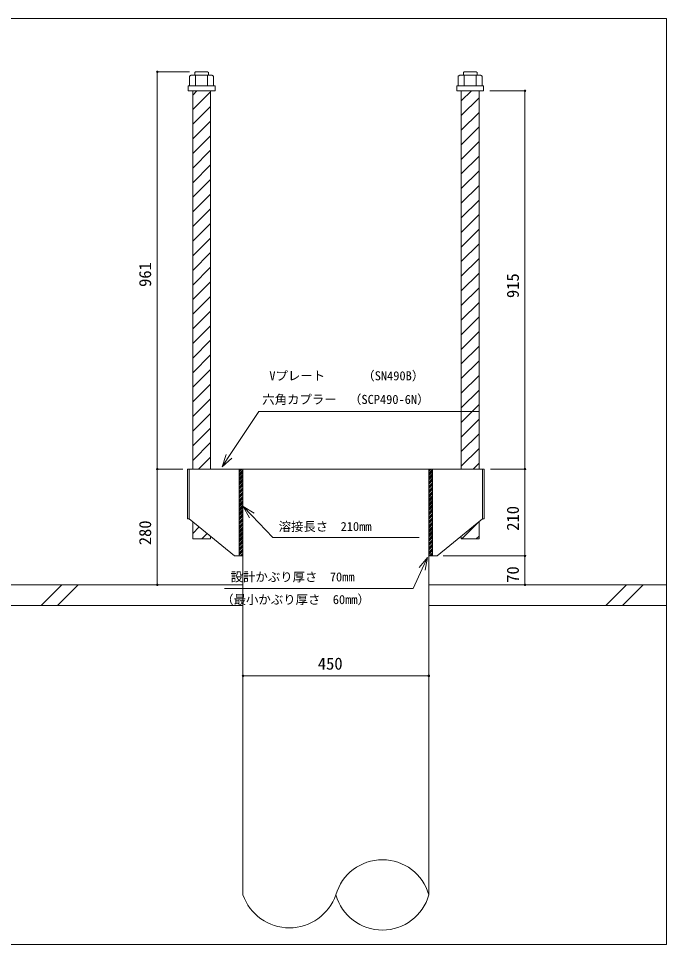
# Model space of a CAD drawing. Units: millimetres, scale not verified. Extents: x -10118 to 10118, y -9578 to 9578.
# Drawn here: x 1950 to 3518, y -7238 to -4998 of the extents above; entities that cross this region are included whole.
import ezdxf
from ezdxf.enums import TextEntityAlignment as Align

# ---------------------------------------------------------------- set-up
doc = ezdxf.new("R2010")
doc.units = ezdxf.units.MM
doc.header["$LTSCALE"] = 2
for name, color, linetype, lineweight in [('0-1_01_KUI', 5, 'Continuous', 18), ('0-4_09_SUNPO', 3, 'Continuous', 18), ('0-6_02_KANAMONO', 6, 'Continuous', 18), ('0-7_10_WAKU', 4, 'Continuous', 18), ('0-9_03_ANCHOR', 2, 'Continuous', 18)]:
    doc.layers.add(name, color=color, linetype=linetype, lineweight=lineweight)
doc.styles.add('ＭＳ ゴシック', font='')
doc.styles.get('ＭＳ ゴシック').set_extended_font_data('MS Gothic')

msp = doc.modelspace()

# ---------------------------------------------------------------- linework, layer by layer
at = {"layer": '0-1_01_KUI'}
for p, q in [((2492.673, -6087.673), (2942.673, -6087.673)), ((2492.673, -6087.673), (2492.673, -7117.673)), ((2942.673, -6087.673), (2942.673, -7117.673))]:
    msp.add_line(p, q, dxfattribs=at)
at = {"layer": '0-1_01_KUI', "color": 2}
for p, q in [((1917.673, -6367.673), (2492.673, -6367.673)), ((3517.673, -6367.673), (2942.673, -6367.673)), ((1917.673, -6417.673), (2492.673, -6417.673)), ((3517.673, -6417.673), (2942.673, -6417.673))]:
    msp.add_line(p, q, dxfattribs=at)
at = {"layer": '0-1_01_KUI', "color": 4}
for p, q in [((2054.227, -6367.673), (2004.227, -6417.673)), ((2094.384, -6367.673), (2044.384, -6417.673)), ((3420.722, -6367.673), (3370.722, -6417.673)), ((3460.879, -6367.673), (3410.88, -6417.673))]:
    msp.add_line(p, q, dxfattribs=at)
at = {"layer": '0-1_01_KUI'}
for centre, radius, start, end in [((2830.173, -7149.615), 116.947, 15.85079, 164.14924), ((2605.173, -7078.221), 119.217, 199.32489, 340.67515), ((2830.173, -7085.731), 116.947, 195.85076, 344.14921)]:
    msp.add_arc(centre, radius, start, end, dxfattribs=at)
at = {"layer": '0-4_09_SUNPO'}
for p, q in [((2363.044, -5126.673), (2285.404, -5126.673)), ((2285.404, -6087.673), (2285.404, -5126.673)), ((3090.173, -5172.673), (3175.211, -5172.673)), ((3175.211, -6087.673), (3175.211, -5172.673)), ((2442.19, -6081.961), (2458.799, -6056.978)), ((2347.673, -6087.673), (2285.404, -6087.673)), ((2343.61, -6087.673), (2285.404, -6087.673)), ((2285.404, -6367.673), (2285.404, -6087.673)), ((3091.737, -6087.673), (3175.211, -6087.673)), ((3091.737, -6087.673), (3175.211, -6087.673)), ((3175.211, -6297.673), (3175.211, -6087.673)), ((2493.49, -6178.461), (2514.178, -6200.186)), ((2939.174, -6301.378), (2926.716, -6328.669)), ((2977.673, -6297.673), (3175.211, -6297.673)), ((2977.673, -6297.673), (3175.211, -6297.673)), ((3175.211, -6367.673), (3175.211, -6297.673)), ((2477.673, -6367.673), (2285.404, -6367.673)), ((2957.673, -6367.673), (3175.211, -6367.673)), ((2492.673, -6572.673), (2492.673, -6587.673)), ((2942.673, -6572.673), (2942.673, -6587.673)), ((2942.673, -6587.673), (2492.673, -6587.673))]:
    msp.add_line(p, q, dxfattribs=at)
for points in [[(2458.799, -6056.978), (2531.214, -5948.056), (3065.485, -5948.056)], [(2465.493, -6061.429), (2442.19, -6081.961), (2452.105, -6052.528)], [(2508.357, -6205.73), (2493.49, -6178.461), (2519.999, -6194.643)], [(2514.178, -6200.186), (2564.815, -6253.362), (2919.254, -6253.362)], [(2919.403, -6325.331), (2939.174, -6301.378), (2934.029, -6332.007)], [(2926.716, -6328.669), (2904.983, -6376.279), (2448.091, -6376.279)]]:
    msp.add_lwpolyline(points, dxfattribs=at)
for centre, start, end in [((2285.404, -5126.673), 90, 270), ((2285.404, -5126.673), 270, 90), ((3175.211, -5172.673), 90, 270), ((3175.211, -5172.673), 270, 90), ((2285.404, -6087.673), 90, 270), ((2285.404, -6087.673), 90, 270), ((2285.404, -6087.673), 270, 90), ((2285.404, -6087.673), 270, 90), ((3175.211, -6087.673), 90, 270), ((3175.211, -6087.673), 90, 270), ((3175.211, -6087.673), 270, 90), ((3175.211, -6087.673), 270, 90), ((3175.211, -6297.673), 90, 270), ((3175.211, -6297.673), 90, 270), ((3175.211, -6297.673), 270, 90), ((3175.211, -6297.673), 270, 90), ((2285.404, -6367.673), 90, 270), ((2285.404, -6367.673), 270, 90), ((3175.211, -6367.673), 90, 270), ((3175.211, -6367.673), 270, 90), ((2492.673, -6587.673), 0, 180), ((2492.673, -6587.673), 180, 0), ((2942.673, -6587.673), 0, 180), ((2942.673, -6587.673), 180, 0)]:
    msp.add_arc(centre, 1.875, start, end, dxfattribs=at)
at = {"layer": '0-6_02_KANAMONO'}
for p, q in [((2358.61, -6087.673), (2362.673, -6087.673)), ((2358.61, -6087.673), (2358.61, -6207.673)), ((2362.673, -6087.673), (2492.673, -6087.673)), ((2362.673, -6087.673), (2362.673, -6207.673)), ((2483.673, -6088.609), (2484.609, -6087.673)), ((2483.673, -6090.377), (2486.377, -6087.673)), ((2483.673, -6092.144), (2488.145, -6087.673)), ((2483.673, -6093.912), (2489.912, -6087.673)), ((2483.673, -6099.216), (2492.673, -6090.216)), ((2483.673, -6100.983), (2492.673, -6091.983)), ((2492.673, -6087.673), (2492.673, -6267.673)), ((2492.673, -6087.673), (2492.673, -6267.673)), ((3072.673, -6087.673), (2942.673, -6087.673)), ((2942.673, -6087.673), (2942.673, -6267.673)), ((2942.673, -6087.673), (2942.673, -6267.673)), ((2942.673, -6088.844), (2943.844, -6087.673)), ((2942.673, -6090.611), (2945.612, -6087.673)), ((2942.673, -6092.379), (2947.379, -6087.673)), ((2942.673, -6097.683), (2951.673, -6088.683)), ((2942.673, -6099.45), (2951.673, -6090.45)), ((2942.673, -6101.218), (2951.673, -6092.218)), ((3076.737, -6087.673), (3072.673, -6087.673)), ((3072.673, -6087.673), (3072.673, -6207.673)), ((3076.737, -6087.673), (3076.737, -6207.673)), ((2483.673, -6102.751), (2492.673, -6093.751)), ((2483.673, -6104.519), (2492.673, -6095.519)), ((2483.673, -6109.822), (2492.673, -6100.822)), ((2483.673, -6111.59), (2492.673, -6102.59)), ((2483.673, -6113.358), (2492.673, -6104.358)), ((2483.673, -6115.125), (2492.673, -6106.125)), ((2483.673, -6120.429), (2492.673, -6111.429)), ((2483.673, -6122.197), (2492.673, -6113.197)), ((2483.673, -6123.964), (2492.673, -6114.964)), ((2942.673, -6102.986), (2951.673, -6093.986)), ((2942.673, -6108.289), (2951.673, -6099.289)), ((2942.673, -6110.057), (2951.673, -6101.057)), ((2942.673, -6111.825), (2951.673, -6102.825)), ((2942.673, -6113.592), (2951.673, -6104.592)), ((2942.673, -6118.896), (2951.673, -6109.896)), ((2942.673, -6120.663), (2951.673, -6111.663)), ((2942.673, -6122.431), (2951.673, -6113.431)), ((2942.673, -6124.199), (2951.673, -6115.199)), ((2483.673, -6125.732), (2492.673, -6116.732)), ((2483.673, -6131.035), (2492.673, -6122.035)), ((2483.673, -6132.803), (2492.673, -6123.803)), ((2483.673, -6134.571), (2492.673, -6125.571)), ((2483.673, -6136.339), (2492.673, -6127.339)), ((2483.673, -6141.642), (2492.673, -6132.642)), ((2483.673, -6143.41), (2492.673, -6134.41)), ((2483.673, -6145.177), (2492.673, -6136.177)), ((2942.673, -6129.502), (2951.673, -6120.502)), ((2942.673, -6131.27), (2951.673, -6122.27)), ((2942.673, -6133.038), (2951.673, -6124.038)), ((2942.673, -6134.806), (2951.673, -6125.806)), ((2942.673, -6140.109), (2951.673, -6131.109)), ((2942.673, -6141.877), (2951.673, -6132.877)), ((2942.673, -6143.644), (2951.673, -6134.644)), ((2942.673, -6145.412), (2951.673, -6136.412)), ((2483.673, -6146.945), (2492.673, -6137.945)), ((2483.673, -6152.249), (2492.673, -6143.249)), ((2483.673, -6154.016), (2492.673, -6145.016)), ((2483.673, -6155.784), (2492.673, -6146.784)), ((2483.673, -6157.552), (2492.673, -6148.552)), ((2483.673, -6162.855), (2492.673, -6153.855)), ((2483.673, -6164.623), (2492.673, -6155.623)), ((2483.673, -6166.391), (2492.673, -6157.391)), ((2483.673, -6168.158), (2492.673, -6159.158)), ((2942.673, -6150.716), (2951.673, -6141.716)), ((2942.673, -6152.483), (2951.673, -6143.483)), ((2942.673, -6154.251), (2951.673, -6145.251)), ((2942.673, -6156.019), (2951.673, -6147.019)), ((2942.673, -6161.322), (2951.673, -6152.322)), ((2942.673, -6163.09), (2951.673, -6154.09)), ((2942.673, -6164.858), (2951.673, -6155.858)), ((2942.673, -6166.625), (2951.673, -6157.625)), ((2483.673, -6173.462), (2492.673, -6164.462)), ((2483.673, -6175.23), (2492.673, -6166.23)), ((2483.673, -6176.997), (2492.673, -6167.997)), ((2483.673, -6178.765), (2492.673, -6169.765)), ((2483.673, -6184.068), (2492.673, -6175.068)), ((2483.673, -6185.836), (2492.673, -6176.836)), ((2483.673, -6187.604), (2492.673, -6178.604)), ((2483.673, -6189.372), (2492.673, -6180.372)), ((2942.673, -6171.929), (2951.673, -6162.929)), ((2942.673, -6173.696), (2951.673, -6164.696)), ((2942.673, -6175.464), (2951.673, -6166.464)), ((2942.673, -6177.232), (2951.673, -6168.232)), ((2942.673, -6182.535), (2951.673, -6173.535)), ((2942.673, -6184.303), (2951.673, -6175.303)), ((2942.673, -6186.071), (2951.673, -6177.071)), ((2942.673, -6187.839), (2951.673, -6178.839)), ((2483.673, -6194.675), (2492.673, -6185.675)), ((2483.673, -6196.443), (2492.673, -6187.443)), ((2483.673, -6198.21), (2492.673, -6189.21)), ((2483.673, -6199.978), (2492.673, -6190.978)), ((2483.673, -6205.282), (2492.673, -6196.282)), ((2483.673, -6207.049), (2492.673, -6198.049)), ((2483.673, -6208.817), (2492.673, -6199.817)), ((2483.673, -6210.585), (2492.673, -6201.585)), ((2942.673, -6193.142), (2951.673, -6184.142)), ((2942.673, -6194.91), (2951.673, -6185.91)), ((2942.673, -6196.677), (2951.673, -6187.677)), ((2942.673, -6198.445), (2951.673, -6189.445)), ((2942.673, -6203.749), (2951.673, -6194.749)), ((2942.673, -6205.516), (2951.673, -6196.516)), ((2942.673, -6207.284), (2951.673, -6198.284)), ((2942.673, -6209.052), (2951.673, -6200.052)), ((2362.673, -6207.673), (2358.61, -6207.673)), ((2472.673, -6297.673), (2362.673, -6207.673)), ((2483.673, -6215.888), (2492.673, -6206.888)), ((2483.673, -6217.656), (2492.673, -6208.656)), ((2483.673, -6219.424), (2492.673, -6210.424)), ((2483.673, -6221.191), (2492.673, -6212.191)), ((2483.673, -6226.495), (2492.673, -6217.495)), ((2483.673, -6228.263), (2492.673, -6219.263)), ((2483.673, -6230.03), (2492.673, -6221.03)), ((2483.673, -6231.798), (2492.673, -6222.798)), ((2942.673, -6214.355), (2951.673, -6205.355)), ((2942.673, -6216.123), (2951.673, -6207.123)), ((2942.673, -6217.891), (2951.673, -6208.891)), ((2942.673, -6219.658), (2951.673, -6210.658)), ((2942.673, -6224.962), (2951.673, -6215.962)), ((2942.673, -6226.729), (2951.673, -6217.729)), ((2942.673, -6228.497), (2951.673, -6219.497)), ((2942.673, -6230.265), (2951.673, -6221.265)), ((2942.673, -6235.568), (2951.673, -6226.568)), ((2962.673, -6297.673), (3072.673, -6207.673)), ((3072.673, -6207.673), (3076.737, -6207.673)), ((2483.673, -6237.101), (2492.673, -6228.101)), ((2483.673, -6238.869), (2492.673, -6229.869)), ((2483.673, -6240.637), (2492.673, -6231.637)), ((2483.673, -6242.405), (2492.673, -6233.405)), ((2483.673, -6247.708), (2492.673, -6238.708)), ((2483.673, -6249.476), (2492.673, -6240.476)), ((2483.673, -6251.243), (2492.673, -6242.243)), ((2483.673, -6253.011), (2492.673, -6244.011)), ((2483.673, -6258.315), (2492.673, -6249.315)), ((2942.673, -6237.336), (2951.673, -6228.336)), ((2942.673, -6239.104), (2951.673, -6230.104)), ((2942.673, -6240.872), (2951.673, -6231.872)), ((2942.673, -6246.175), (2951.673, -6237.175)), ((2942.673, -6247.943), (2951.673, -6238.943)), ((2942.673, -6249.71), (2951.673, -6240.71)), ((2942.673, -6251.478), (2951.673, -6242.478)), ((2942.673, -6256.782), (2951.673, -6247.782)), ((2942.673, -6258.549), (2951.673, -6249.549)), ((2483.673, -6260.082), (2492.673, -6251.082)), ((2483.673, -6261.85), (2492.673, -6252.85)), ((2483.673, -6263.618), (2492.673, -6254.618)), ((2483.673, -6268.921), (2492.673, -6259.921)), ((2483.673, -6270.689), (2492.673, -6261.689)), ((2483.673, -6272.457), (2492.673, -6263.457)), ((2483.673, -6274.224), (2492.673, -6265.224)), ((2483.673, -6279.528), (2492.673, -6270.528)), ((2942.673, -6260.317), (2951.673, -6251.317)), ((2942.673, -6262.085), (2951.673, -6253.085)), ((2942.673, -6267.388), (2951.673, -6258.388)), ((2942.673, -6269.156), (2951.673, -6260.156)), ((2942.673, -6270.924), (2951.673, -6261.924)), ((2942.673, -6272.691), (2951.673, -6263.691)), ((2942.673, -6277.995), (2951.673, -6268.995)), ((2942.673, -6279.763), (2951.673, -6270.763)), ((2483.673, -6281.296), (2492.673, -6272.296)), ((2483.673, -6283.063), (2492.673, -6274.063)), ((2483.673, -6284.831), (2492.673, -6275.831)), ((2483.673, -6290.134), (2492.673, -6281.134)), ((2483.673, -6291.902), (2492.673, -6282.902)), ((2483.673, -6293.67), (2492.673, -6284.67)), ((2483.673, -6295.438), (2492.673, -6286.438)), ((2486.741, -6297.673), (2492.673, -6291.741)), ((2488.509, -6297.673), (2492.673, -6293.509)), ((2942.673, -6281.53), (2951.673, -6272.53)), ((2942.673, -6283.298), (2951.673, -6274.298)), ((2942.673, -6288.601), (2951.673, -6279.601)), ((2942.673, -6290.369), (2951.673, -6281.369)), ((2942.673, -6292.137), (2951.673, -6283.137)), ((2942.673, -6293.905), (2951.673, -6284.905)), ((2944.208, -6297.673), (2951.673, -6290.208)), ((2945.976, -6297.673), (2951.673, -6291.976)), ((2947.744, -6297.673), (2951.673, -6293.743)), ((2492.673, -6297.673), (2472.673, -6297.673)), ((2490.277, -6297.673), (2492.673, -6295.276)), ((2492.044, -6297.673), (2492.673, -6297.044)), ((2942.673, -6297.673), (2962.673, -6297.673)), ((2949.511, -6297.673), (2951.673, -6295.511))]:
    msp.add_line(p, q, dxfattribs=at)
for points in [[(2483.673, -6087.673), (2492.673, -6087.673), (2492.673, -6297.673), (2483.673, -6297.673)], [(2942.673, -6087.673), (2951.673, -6087.673), (2951.673, -6297.673), (2942.673, -6297.673)]]:
    msp.add_lwpolyline(points, close=True, dxfattribs=at)
at = {"layer": '0-7_10_WAKU'}
for p, q in [((3517.673, -4997.673), (317.673, -4997.673)), ((3517.673, -4997.673), (3517.673, -7237.673)), ((3517.673, -7237.673), (317.673, -7237.673))]:
    msp.add_line(p, q, dxfattribs=at)
at = {"layer": '0-9_03_ANCHOR'}
for p, q in [((2378.044, -5126.673), (2376.173, -5128.544)), ((2376.173, -5128.544), (2376.173, -5134.673)), ((2407.302, -5126.673), (2378.044, -5126.673)), ((3028.044, -5126.673), (3026.173, -5128.544)), ((3026.173, -5128.544), (3026.173, -5134.673)), ((3057.302, -5126.673), (3028.044, -5126.673)), ((2371.163, -5182.749), (2381.239, -5172.673)), ((3021.163, -5196.963), (3045.453, -5172.673)), ((2371.163, -5218.105), (2414.184, -5175.084)), ((3021.163, -5232.318), (3064.184, -5189.298)), ((2371.163, -5253.46), (2414.184, -5210.439)), ((3021.163, -5267.674), (3064.184, -5224.653)), ((2371.163, -5288.815), (2414.184, -5245.795)), ((3021.163, -5303.029), (3064.184, -5260.008)), ((2371.163, -5324.171), (2414.184, -5281.15)), ((3021.163, -5338.384), (3064.184, -5295.364)), ((2371.163, -5359.526), (2414.184, -5316.505)), ((3021.163, -5373.74), (3064.184, -5330.719)), ((2371.163, -5394.881), (2414.184, -5351.861)), ((3021.163, -5409.095), (3064.184, -5366.074)), ((2371.163, -5430.237), (2414.184, -5387.216)), ((3021.163, -5444.45), (3064.184, -5401.43)), ((2371.163, -5465.592), (2414.184, -5422.571)), ((3021.163, -5479.806), (3064.184, -5436.785)), ((2371.163, -5500.947), (2414.184, -5457.927)), ((3021.163, -5515.161), (3064.184, -5472.14)), ((2371.163, -5536.303), (2414.184, -5493.282)), ((3021.163, -5550.516), (3064.184, -5507.496)), ((2371.163, -5571.658), (2414.184, -5528.637)), ((3021.163, -5585.872), (3064.184, -5542.851)), ((2371.163, -5607.013), (2414.184, -5563.993)), ((2371.163, -5642.369), (2414.184, -5599.348)), ((3021.163, -5621.227), (3064.184, -5578.206)), ((3021.163, -5656.582), (3064.184, -5613.562)), ((2371.163, -5677.724), (2414.184, -5634.703)), ((3021.163, -5691.938), (3064.184, -5648.917)), ((2371.163, -5713.079), (2414.184, -5670.059)), ((3021.163, -5727.293), (3064.184, -5684.272)), ((2371.163, -5748.435), (2414.184, -5705.414)), ((3021.163, -5762.648), (3064.184, -5719.628)), ((2371.163, -5783.79), (2414.184, -5740.769)), ((3021.163, -5798.004), (3064.184, -5754.983)), ((2371.163, -5819.145), (2414.184, -5776.125)), ((3021.163, -5833.359), (3064.184, -5790.338)), ((2371.163, -5854.501), (2414.184, -5811.48)), ((3021.163, -5868.714), (3064.184, -5825.694)), ((2371.163, -5889.856), (2414.184, -5846.835)), ((3021.163, -5904.07), (3064.184, -5861.049)), ((2371.163, -5925.211), (2414.184, -5882.191)), ((3021.163, -5939.425), (3064.184, -5896.404)), ((2371.163, -5960.567), (2414.184, -5917.546)), ((3021.163, -5974.78), (3064.184, -5931.76)), ((2371.163, -5995.922), (2414.184, -5952.901)), ((3021.163, -6010.136), (3064.184, -5967.115)), ((2371.163, -6031.277), (2414.184, -5988.257)), ((3021.163, -6045.491), (3064.184, -6002.47)), ((2371.163, -6066.633), (2414.184, -6023.612)), ((3021.163, -6080.846), (3064.184, -6037.826)), ((2385.478, -6087.673), (2414.184, -6058.967)), ((3049.691, -6087.673), (3064.184, -6073.181)), ((2371.163, -6214.619), (2371.163, -6256.673)), ((3022.113, -6256.673), (3064.091, -6214.695)), ((2371.163, -6243.41), (2386.998, -6227.575)), ((2393.255, -6256.673), (2406.443, -6243.485)), ((2414.184, -6256.673), (2371.163, -6256.673)), ((2414.184, -6249.818), (2414.184, -6256.673)), ((3021.163, -6249.818), (3021.163, -6256.673)), ((3057.468, -6256.673), (3064.184, -6249.958))]:
    msp.add_line(p, q, dxfattribs=at)
at = {"layer": '0-9_03_ANCHOR', "color": 4}
for p, q in [((2378.24, -5134.673), (2378.24, -5160.673)), ((2407.107, -5134.673), (2407.107, -5160.673)), ((3028.24, -5134.673), (3028.24, -5160.673)), ((3057.107, -5134.673), (3057.107, -5160.673))]:
    msp.add_line(p, q, dxfattribs=at)
at = {"layer": '0-9_03_ANCHOR'}
for points in [[(2407.302, -5126.673), (2409.173, -5128.544), (2409.173, -5134.673)], [(3057.302, -5126.673), (3059.173, -5128.544), (3059.173, -5134.673)], [(3021.163, -6256.673), (3064.184, -6256.673), (3064.184, -6214.619)]]:
    msp.add_lwpolyline(points, dxfattribs=at)
at = {"layer": '0-9_03_ANCHOR', "color": 4}
for points in [[(2367.673, -5134.673), (2417.673, -5134.673), (2421.673, -5136.983), (2421.673, -5160.673), (2363.673, -5160.673), (2363.673, -5136.983)], [(3017.673, -5134.673), (3067.673, -5134.673), (3071.673, -5136.983), (3071.673, -5160.673), (3013.673, -5160.673), (3013.673, -5136.983)], [(2425.173, -5160.673), (2425.173, -5172.673), (2360.173, -5172.673), (2360.173, -5160.673)], [(3075.173, -5160.673), (3075.173, -5172.673), (3010.173, -5172.673), (3010.173, -5160.673)]]:
    msp.add_lwpolyline(points, close=True, dxfattribs=at)
at = {"layer": '0-9_03_ANCHOR'}
for points in [[(2371.163, -5172.673), (2414.184, -5172.673), (2414.184, -6087.673), (2371.163, -6087.673)], [(3021.163, -5172.673), (3064.184, -5172.673), (3064.184, -6087.673), (3021.163, -6087.673)]]:
    msp.add_lwpolyline(points, close=True, dxfattribs=at)

# ---------------------------------------------------------------- texts
at = {"layer": '0-4_09_SUNPO', "color": 7, "style": 'ＭＳ ゴシック'}
for s, p in [('961', (2279.404, -5646.946)), ('915', (3169.211, -5673.923)), ('210', (3169.211, -6236.764)), ('280', (2279.404, -6271.764)), ('70', (3169.211, -6362.673))]:
    msp.add_text(s, height=29.33, rotation=90, dxfattribs=at).set_placement(p, align=Align.BOTTOM_LEFT)
for s, height, p in [(' Vプレート\u3000\u3000\u3000（SN490B）', 21.99, (2541.739, -5879.533)), ('六角カプラー\u3000（SCP490-6N）', 21.99, (2539.523, -5936.692)), ('溶接長さ\u3000210mm', 21.99, (2579.083, -6244.095)), (' 設計かぶり厚さ\u300070mm', 21.99, (2448.091, -6366.058)), ('（最小かぶり厚さ\u300060mm）', 21.99, (2440.251, -6420.83)), ('450', 29.33, (2674.037, -6581.673))]:
    msp.add_text(s, height=height, dxfattribs=at).set_placement(p, align=Align.BOTTOM_LEFT)

doc.saveas('drawing.dxf')
